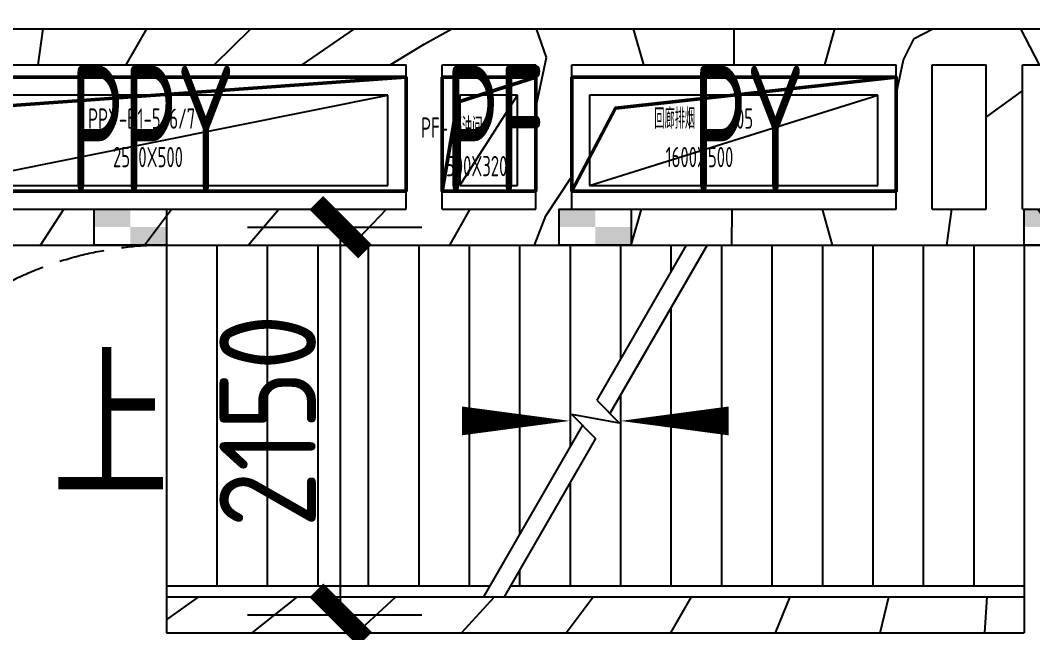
# Model space of a CAD drawing. Header units: inches. Extents: x 0 to 1813292486, y 0 to 3473589894.
# Drawn here: x 600558095 to 600563714, y 3473214768 to 3473218165 of the extents above; entities that cross this region are included whole.
import ezdxf

# ---------------------------------------------------------------- set-up
doc = ezdxf.new("R2010")
doc.units = ezdxf.units.IN
doc.header["$LTSCALE"] = 1000
doc.header["$MEASUREMENT"] = 0
doc.linetypes.add('AX-MALL-WALL-P02-QT$0$DASH', pattern=[0.35, 0.25, -0.1])
for name, color, linetype in [('A-Anno-Note', 241, 'Continuous'), ('AX-MALL-DIM-P02$0$A-Anno-Dims', 3, 'Continuous'), ('AX-MALL-P02-200$0$A-Anno-Note', 241, 'Continuous'), ('AX-MALL-WALL-P02$0$A-Anno-Note', 241, 'Continuous'), ('AX-MALL-WALL-P02-QT$0$A-Accs', 181, 'Continuous'), ('AX-MALL-WALL-P02-QT$0$A-Anno-Dims', 3, 'Continuous'), ('AX-MALL-WALL-P02-QT$0$A-Anno-Note', 241, 'Continuous'), ('AX-MALL-WALL-P02-QT$0$A-Detl-Patt', 8, 'Continuous'), ('AX-MALL-WALL-P02-QT$0$A-Detl-Thin', 131, 'Continuous'), ('AX-MALL-WALL-P02-QT$0$A-Strs', 151, 'Continuous'), ('AX-MALL-WALL-P02-QT$0$A-Wall', 2, 'Continuous'), ('AX-MALL-WALL-P02-QT$0$A-Wall-Patt', 13, 'Continuous'), ('MX-MALL-P02-LG$0$M-VT-DUCT-EAD', 4, 'Continuous'), ('MX-MALL-P02-LG$0$M-VT-DUCT-FLG', 40, 'Continuous'), ('MX-MALL-P02-LG$0$M-VT-DUCT-SED', 150, 'Continuous'), ('MX-MALL-P02-LG$0$M-VT-TEXT', 21, 'Continuous'), ('SX-MALL-LT-TZ-2F(M)$0$SX-S1-TZ-(2F~3F)$0$A-Strs', 151, 'Continuous'), ('SX-MALL-LT-TZ-2F(M)$0$SX-S1-TZ-(2F~3F)$0$TZ', 255, 'Continuous'), ('SX-MALL-NTKD-L-2F$0$S-HOLE', 5, 'Continuous'), ('SX-MALL-TZ-2F~3F$0$S-DIMS', 81, 'Continuous')]:
    doc.layers.add(name, color=color, linetype=linetype)
doc.styles.add('AX-MALL-DIM-P02$0$_TCH_DIM_T3', font='gbenor.shx')
doc.styles.add('AX-MALL-WALL-P02-QT$0$_TCH_DIM', font='gbenor.shx')
doc.styles.add('AX-MALL-WALL-P02-QT$0$STANDARD', font='gbenor.shx', dxfattribs={"bigfont": 'gbcbig.shx'})
doc.styles.add('MX-MALL-P02-LG$0$_THVAC_WIN', font='gbenor.shx', dxfattribs={"bigfont": 'gbcbig.shx'})
doc.dimstyles.new('AX-MALL-DIM-P02$0$_TCH_ARCH&&180', dxfattribs={"dimtxt": 535.5, "dimasz": 270, "dimexe": 450, "dimexo": 450, "dimgap": 137.25, "dimtad": 1, "dimdec": 0, "dimzin": 0, "dimdsep": 46, "dimtxsty": 'AX-MALL-DIM-P02$0$_TCH_DIM_T3', "dimblk": 'AX-MALL-DIM-P02$0$_ArchTick', "dimcen": 0.09, "dimclrt": 7, "dimazin": 2, "dimtfac": 1, "dimtdec": 0, "dimtix": 1, "dimtmove": 2, "dimatfit": 3, "dimfxl": 500, "dimtolj": 1, "dimtzin": 0, "dimarcsym": 0})
pattern_1 = [(45, (0, 359.0227), (-353.55353201463, 353.55353201463), [])]

# ---------------------------------------------------------------- blocks, each defined once
blk = doc.blocks.new('AX-MALL-WALL-P02-QT$0$tj')
at = {"layer": 'AX-MALL-WALL-P02-QT$0$A-Detl-Patt'}
h = blk.add_hatch(dxfattribs=at)
h.set_pattern_fill('STEEL', color=256, scale=100.0000000000001, angle=50.43183869082386)
h.set_pattern_definition([(75.00000000004839, (-14278.19445574284, 156289.8254051208), (-153.3407249234246, 41.08752340989569), []), (75.00000000004839, (-14317.88195610046, 156358.5661673546), (-153.3407249234246, 41.08752340989569), [])])
edge = h.paths.add_edge_path()
edge.add_line((88101.273016572, 47666.64152574539), (87883.93542659283, 47459.84604215622))
edge.add_line((87883.93542659283, 47459.84604215622), (91571.54751467705, 43584.64122533798))
edge.add_arc((262949.389629302, 558937.705083496), 543101.4133620498, 251.6057364187558, 260.0288666978238)
edge.add_arc((172180.8466627672, -2862.146247219684), 27099.9982179492, 64.7128659603706, 96.9316049602786, ccw=False)
edge.add_arc((262948.9730309481, 558936.3205539446), 543099.9677998082, 261.6155114784545, 271.7251478115656)
edge.add_line((279298.9759148359, 16082.51663446426), (279298.9759315252, 16382.65274763107))
edge.add_arc((262948.9742454757, 558936.3204835369), 542799.9676941936, 261.62020364125146, 271.7261014454634, ccw=False)
edge.add_arc((172180.8456921196, -2862.14609140989), 27400.00151046549, 64.80631838577902, 96.83815911678944)
edge.add_arc((262949.394896181, 558937.7037490648), 542801.4137571028, 251.6136389015772, 260.02417327084333, ccw=False)
edge.add_line((91737.26096642017, 43845.69257831573), (88101.273016572, 47666.64152574539))
blk = doc.blocks.new('MX-MALL-P02-LG')
at = {"layer": 'MX-MALL-P02-LG$0$M-VT-DUCT-EAD'}
for p, q in [((600366614.6883477, 3473084098.753282), (600364271.9679813, 3473084971.485363)), ((600364097.4215652, 3473084502.94129), (600366440.1419315, 3473083630.209209)), ((600366440.1419315, 3473083630.209209), (600366614.6883477, 3473084098.753282)), ((600366989.5236074, 3473083959.116149), (600366814.9771911, 3473083490.572076)), ((600367289.3918142, 3473083847.406443), (600366989.5236074, 3473083959.116149)), ((600367114.845398, 3473083378.86237), (600367289.3918142, 3473083847.406443)), ((600366814.9771911, 3473083490.572076), (600367114.845398, 3473083378.86237))]:
    blk.add_line(p, q, dxfattribs=at)
at = {"layer": 'MX-MALL-P02-LG$0$M-VT-DUCT-FLG'}
for p, q in [((600364097.4215652, 3473084502.94129), (600366614.6883477, 3473084098.753282)), ((600366814.9771911, 3473083490.572076), (600367289.3918142, 3473083847.406443)), ((600367490.1680353, 3473083239.043674), (600369164.055486, 3473083149.039216))]:
    blk.add_line(p, q, dxfattribs=at)
at = {"layer": 'MX-MALL-P02-LG$0$M-VT-DUCT-SED'}
for p, q in [((600367664.7144516, 3473083707.587748), (600367490.1680353, 3473083239.043674)), ((600369164.055486, 3473083149.039216), (600367664.7144516, 3473083707.587748)), ((600367490.1680353, 3473083239.043674), (600368989.5090697, 3473082680.495142)), ((600368989.5090697, 3473082680.495142), (600369164.055486, 3473083149.039216))]:
    blk.add_line(p, q, dxfattribs=at)
at = {"layer": 'MX-MALL-P02-LG$0$M-VT-TEXT', "style": 'MX-MALL-P02-LG$0$_THVAC_WIN', "width": 0.7}
for s, rotation, p in [('PPY-B1-5/6/7', 339.5681613187875, (600364991.615946, 3473084505.269373, -5999.999999999998)), ('2500X500', 339.5681613187875, (600365046.4748988, 3473084257.235979, -5999.999999999998)), ('PF-', 339.5681613187875, (600366705.7562802, 3473083813.37141, -3000)), ('隔油间', 339.5681613187875, (600366865.179884, 3473083753.98144, -3000)), ('500X320', 339.5681613187875, (600366760.6152277, 3473083565.338014, -3000)), ('回廊排烟', 339.5681612591187, (600367935.8421841, 3473083408.485087, -12000)), ('05', 339.5681612591187, (600368360.9717938, 3473083250.111832, -12000)), ('1600X500', 339.5681612591187, (600367920.1701794, 3473083186.726542, -12000))]:
    blk.add_text(s, height=112.6582278481012, rotation=rotation, dxfattribs=at).set_placement(p)
blk = doc.blocks.new('SX-MALL-LT-TZ-2F(M)$0$SX-S1-TZ-(2F~3F)$0$TZ')
at = {"layer": 'SX-MALL-LT-TZ-2F(M)$0$SX-S1-TZ-(2F~3F)$0$A-Strs'}
h = blk.add_hatch(color=0, dxfattribs=at)
h.dxf.hatch_style = 1
h.paths.add_polyline_path([(-186775.5959191918, 16586.87351322174), (-186975.5954445004, 16586.43784570694), (-186975.3828500509, 16486.43807125092), (-186775.3780853152, 16486.87375020981)])
h.paths.add_polyline_path([(-186975.3828500509, 16486.43807125092), (-187175.3771362901, 16486.00241565704), (-187175.1593025327, 16386.00265312195), (-186975.1702555418, 16386.43829774857)])
at = {"layer": 'SX-MALL-LT-TZ-2F(M)$0$SX-S1-TZ-(2F~3F)$0$A-Strs', "color": 0}
blk.add_lwpolyline([(-187175.5949700475, 16586.00217819214), (-187175.1593025327, 16386.00265312195), (-186775.1602514982, 16386.87398815155), (-186775.5959191918, 16586.87351322174)], close=True, dxfattribs=at)
blk = doc.blocks.new('SX-MALL-LT-TZ-2F(M)')
at = {"layer": 'SX-MALL-LT-TZ-2F(M)$0$SX-S1-TZ-(2F~3F)$0$TZ', "color": 7, "xscale": -1, "rotation": 159.6899687316377}
for p in [(600546094.3476218, 3473034474.656687), (600548512.0197151, 3473033573.980543), (600550929.7071573, 3473032673.321009)]:
    blk.add_blockref('SX-MALL-LT-TZ-2F(M)$0$SX-S1-TZ-(2F~3F)$0$TZ', p, dxfattribs=at)
blk = doc.blocks.new('SX-MALL-TZ-2F~3F')
at = {"layer": 'SX-MALL-TZ-2F~3F$0$S-DIMS'}
blk.add_blockref('SX-MALL-LT-TZ-2F(M)', (0.08505654335021973, 0.258394181728363), dxfattribs=at)
blk = doc.blocks.new('SX-MALL-NTKD-L-2F')
at = {"layer": 'SX-MALL-NTKD-L-2F$0$S-HOLE', "lineweight": 50, "elevation": 2999.999999999998}
for points in [[(600364214.8154409, 3473085099.489908), (600366744.9534377, 3473084156.939263), (600366524.6765971, 3473083565.638556), (600363994.5386002, 3473084508.189201)], [(600366932.3710672, 3473084087.120695), (600367419.6569039, 3473083905.592422), (600367199.3798249, 3473083314.291138), (600366712.0939883, 3473083495.819411)], [(600367607.5619116, 3473083835.592293), (600369294.3205762, 3473083207.225196), (600369074.0433736, 3473082615.92358), (600367387.284709, 3473083244.290677)]]:
    blk.add_lwpolyline(points, close=True, dxfattribs=at)
at = {"layer": 'SX-MALL-NTKD-L-2F$0$S-HOLE', "lineweight": 50}
for points, elevation in [([(600366743.8985231, 3473084157.219894), (600364416.4209585, 3473084839.078705), (600363994.5386002, 3473084508.189201)], 5999.999999999996), ([(600367419.6568223, 3473083905.592202), (600366963.502911, 3473083928.656645), (600366712.0944663, 3473083495.819373)], 5999.999999999996), ([(600369293.8336295, 3473083207.406598), (600367774.8130572, 3473083591.315729), (600367387.2847089, 3473083244.290677)], 2999.999999999998)]:
    blk.add_lwpolyline(points, dxfattribs=dict(at, elevation=elevation))
blk = doc.blocks.new('SX-MALL-NTKD-2F')
blk.add_blockref('SX-MALL-NTKD-L-2F', (0, 0))
blk = doc.blocks.new('AX-MALL-WALL-P02-QT')
at = {"layer": 'AX-MALL-WALL-P02-QT$0$A-Wall-Patt'}
h = blk.add_hatch(dxfattribs=at)
h.set_pattern_fill('普通砖', color=256, scale=200, style=0)
h.set_pattern_definition(pattern_1)
h.paths.add_polyline_path([(600364121.612904, 3473085278.985273), (600364192.0488632, 3473085181.603447), (600366769.0412668, 3473084221.59816), (600366886.0229369, 3473084249.161419), (600366932.568648, 3473084374.106506), (600364168.1586148, 3473085403.93036)])
h = blk.add_hatch(dxfattribs=at)
h.set_pattern_fill('普通砖', color=256, scale=200, style=0)
h.set_pattern_definition(pattern_1)
h.paths.add_polyline_path([(600363795.7929277, 3473084404.36967), (600363749.2472168, 3473084279.424584), (600366513.65725, 3473083249.60073), (600366560.2029608, 3473083374.545816), (600366489.7670016, 3473083471.927642), (600363912.7745979, 3473084431.93293)])
h = blk.add_hatch(dxfattribs=at)
h.set_pattern_fill('普通砖', color=256, scale=200, style=0)
h.set_pattern_definition(pattern_1)
h.paths.add_polyline_path([(600366886.0229369, 3473084249.16142), (600366956.4588963, 3473084151.779593), (600367443.7447329, 3473083970.251321), (600367560.726403, 3473083997.814581), (600367607.272114, 3473084122.759667), (600366932.568648, 3473084374.106506)])
h = blk.add_hatch(dxfattribs=at)
h.set_pattern_fill('普通砖', color=256, scale=200, style=0)
h.set_pattern_definition(pattern_1)
h.paths.add_polyline_path([(600366560.2029608, 3473083374.545816), (600366677.184631, 3473083402.109076), (600366956.4588963, 3473084151.779593), (600366886.0229369, 3473084249.161419), (600366769.0412668, 3473084221.59816), (600366489.7670016, 3473083471.927642)])
h = blk.add_hatch(dxfattribs=at)
h.set_pattern_fill('普通砖', color=256, scale=200, style=0)
h.set_pattern_definition(pattern_1)
h.paths.add_polyline_path([(600367560.726403, 3473083997.814581), (600367631.1623621, 3473083900.432755), (600369317.9210263, 3473083272.065657), (600369434.9026965, 3473083299.628917), (600369481.4484075, 3473083424.574003), (600367607.272114, 3473084122.759667)])
h = blk.add_hatch(dxfattribs=at)
h.set_pattern_fill('普通砖', color=256, scale=200, style=0)
h.set_pattern_definition(pattern_1)
h.paths.add_polyline_path([(600367234.9064265, 3473083123.198977), (600367351.8880966, 3473083150.762237), (600367631.1623621, 3473083900.432755), (600367560.726403, 3473083997.81458), (600367443.7447329, 3473083970.251321), (600367164.4704673, 3473083220.580803)])
h = blk.add_hatch(dxfattribs=at)
h.set_pattern_fill('普通砖', color=256, scale=200, style=0)
h.set_pattern_definition(pattern_1)
h.paths.add_polyline_path([(600366560.2029608, 3473083374.545816), (600366513.65725, 3473083249.60073), (600367188.3607157, 3473082998.253891), (600367234.9064265, 3473083123.198977), (600367164.4704673, 3473083220.580803), (600366677.184631, 3473083402.109076)])
h = blk.add_hatch(dxfattribs=at)
h.set_pattern_fill('普通砖', color=256, scale=200, style=0)
h.set_pattern_definition(pattern_1)
h.paths.add_polyline_path([(600369434.9026965, 3473083299.628917), (600369505.3386556, 3473083202.247091), (600369786.4650995, 3473083097.519241), (600369903.4467696, 3473083125.082501), (600369949.9924804, 3473083250.027587), (600369481.4484075, 3473083424.574003)])
h = blk.add_hatch(dxfattribs=at)
h.set_pattern_fill('普通砖', color=256, scale=200, style=0)
h.set_pattern_definition(pattern_1)
h.paths.add_polyline_path([(600369109.0827202, 3473082425.013313), (600369226.0643901, 3473082452.576573), (600369505.3386556, 3473083202.247091), (600369434.9026965, 3473083299.628917), (600369317.9210263, 3473083272.065657), (600369038.6467608, 3473082522.39514)])
h = blk.add_hatch(dxfattribs=at)
h.set_pattern_fill('普通砖', color=256, scale=200, style=0)
h.set_pattern_definition(pattern_1)
h.paths.add_polyline_path([(600369903.4467696, 3473083125.082502), (600369973.8827287, 3473083027.700675), (600371454.4820002, 3473082476.134001), (600371571.4636704, 3473082503.69726), (600371618.0093813, 3473082628.642347), (600369949.9924804, 3473083250.027587)])
h = blk.add_hatch(dxfattribs=at)
h.set_pattern_fill('普通砖', color=256, scale=200, style=0)
h.set_pattern_definition(pattern_1)
h.paths.add_polyline_path([(600367234.9064265, 3473083123.198977), (600367188.3607157, 3473082998.253891), (600369062.5370094, 3473082300.068227), (600369109.0827202, 3473082425.013313), (600369038.6467608, 3473082522.39514), (600367351.8880966, 3473083150.762237)])
h = blk.add_hatch(dxfattribs=at)
h.set_pattern_fill('普通砖', color=256, scale=200, style=0)
h.set_pattern_definition(pattern_1)
h.paths.add_polyline_path([(600369577.6267934, 3473082250.466897), (600369694.6084634, 3473082278.030158), (600369973.8827287, 3473083027.700675), (600369903.4467696, 3473083125.082501), (600369786.4650995, 3473083097.519241), (600369507.190834, 3473082347.848724)])
h = blk.add_hatch(dxfattribs=at)
h.set_pattern_fill('普通砖', color=256, scale=200, style=0)
h.set_pattern_definition(pattern_1)
h.paths.add_polyline_path([(600369109.0827202, 3473082425.013313), (600369062.5370094, 3473082300.068227), (600369531.0810826, 3473082125.521811), (600369577.6267934, 3473082250.466898), (600369507.190834, 3473082347.848724), (600369226.0643901, 3473082452.576573)])
h = blk.add_hatch(dxfattribs=at)
h.set_pattern_fill('普通砖', color=256, scale=200, style=0)
h.set_pattern_definition(pattern_1)
h.paths.add_polyline_path([(600369577.6267933, 3473082250.466897), (600369531.0810826, 3473082125.521811), (600371199.0979831, 3473081504.136571), (600371245.643694, 3473081629.081657), (600371175.207735, 3473081726.463484), (600369694.6084634, 3473082278.030158)])
h = blk.add_hatch(dxfattribs=at)
h.set_pattern_fill('普通砖', color=256, scale=200, style=0)
h.set_pattern_definition(pattern_1)
h.paths.add_polyline_path([(600364423.0716124, 3473081734.063964), (600368883.6111909, 3473080072.382086), (600368953.4297572, 3473080259.799715), (600364492.8901787, 3473081921.481594)])
at = {"layer": 'AX-MALL-WALL-P02-QT$0$A-Anno-Dims'}
for points in [[(600364702.0633447, 3473082884.015535, 0, 0, 0), (600366932.3331335, 3473082053.174594, 0, 160, 0), (600366370.0802456, 3473082262.630293, 0, 0, 0)], [(600369424.9876033, 3473081124.58766, 0, 0, 0), (600367194.7178144, 3473081955.428601, 0, 160, 0), (600367756.9707024, 3473081745.972901, 0, 0, 0)]]:
    blk.add_lwpolyline(points, format="xyseb", dxfattribs=at)
at = {"layer": 'AX-MALL-WALL-P02-QT$0$A-Strs'}
for p, q in [((600365173.6211967, 3473083748.803482), (600364513.8357435, 3473081977.706884)), ((600365173.6211967, 3473083748.803482), (600367877.2905675, 3473082741.607305)), ((600365436.0058777, 3473083651.057488), (600364776.2204245, 3473081879.960891)), ((600365698.3905588, 3473083553.311495), (600365038.6051056, 3473081782.214898)), ((600365960.7752398, 3473083455.565503), (600365300.9897865, 3473081684.468905)), ((600366223.1599209, 3473083357.81951), (600365563.3744676, 3473081586.722912)), ((600366485.5446019, 3473083260.073516), (600365825.7591486, 3473081488.976919)), ((600366747.9292829, 3473083162.327523), (600366088.1438297, 3473081391.230926)), ((600367010.313964, 3473083064.58153), (600366450.9061967, 3473081562.934004)), ((600367272.698645, 3473082966.835537), (600366882.5919037, 3473081919.65161)), ((600367535.0833261, 3473082869.089544), (600367314.2776108, 3473082276.369215)), ((600367797.4680071, 3473082771.343551), (600367745.9633181, 3473082633.086821)), ((600367877.2905675, 3473082741.607305), (600367111.2561184, 3473082108.60517)), ((600367985.4961865, 3473082701.297537), (600367154.3003631, 3473082014.450187)), ((600367985.4961864, 3473082701.297537), (600369634.1607744, 3473082087.1216)), ((600368059.8526882, 3473082673.597558), (600367400.0672349, 3473080902.500961)), ((600368322.2373692, 3473082575.851565), (600367662.451916, 3473080804.754968)), ((600368584.6220502, 3473082478.105572), (600367924.836597, 3473080707.008975)), ((600367676.1447514, 3473082445.669191), (600367137.6825538, 3473081000.246954)), ((600368847.0067313, 3473082380.359579), (600368187.2212781, 3473080609.262982)), ((600369109.3914123, 3473082282.613586), (600368449.6059589, 3473080511.516989)), ((600369371.7760934, 3473082184.867593), (600368711.99064, 3473080413.770996)), ((600367244.4590442, 3473082088.951586), (600366875.2978728, 3473081097.992947)), ((600367185.4435418, 3473081946.327597), (600366953.5266953, 3473082082.565693)), ((600366953.5266953, 3473082082.565693), (600367031.1785065, 3473081912.710118)), ((600367111.2561184, 3473082108.60517), (600367185.4435418, 3473081946.327597)), ((600369634.1607744, 3473082087.1216), (600368974.3753211, 3473080316.025002)), ((600364513.8357435, 3473081977.706884), (600364492.8901737, 3473081921.481596)), ((600364513.8357437, 3473081977.706884), (600364492.8901737, 3473081921.481596)), ((600364513.8357437, 3473081977.706884), (600366194.9620168, 3473081351.438017)), ((600366988.134262, 3473082006.8651), (600366141.5547615, 3473081307.305659)), ((600364492.8901737, 3473081921.481596), (600366141.5547616, 3473081307.305659)), ((600364492.8901737, 3473081921.481596), (600366141.5547616, 3473081307.305659)), ((600367031.1785065, 3473081912.710118), (600366249.7603805, 3473081266.995891)), ((600366812.7733371, 3473081732.23398), (600366612.9131918, 3473081195.73894)), ((600366381.08763, 3473081375.516375), (600366350.5285108, 3473081293.484933)), ((600366303.1676358, 3473081311.128249), (600368974.3753213, 3473080316.025002)), ((600366249.7603805, 3473081266.995891), (600368953.4297513, 3473080259.799714)), ((600366249.7603805, 3473081266.995891), (600368953.4297513, 3473080259.799714)), ((600368974.3753211, 3473080316.025002), (600368953.4297513, 3473080259.799714)), ((600368974.3753213, 3473080316.025002), (600368953.4297513, 3473080259.799714))]:
    blk.add_line(p, q, dxfattribs=at)
at = {"layer": 'AX-MALL-WALL-P02-QT$0$A-Strs', "linetype": 'AX-MALL-WALL-P02-QT$0$DASH'}
for points in [[(600365173.6211882, 3473083748.803452, 0.4142135621634755), (600362665.5682957, 3473082602.212592), (600362595.74973, 3473082414.794962, 0.4142135621629859), (600363742.3405868, 3473079906.742069, 0.4142135621629859)], [(600369634.1607618, 3473082087.121578, -0.4142135621634755), (600370780.7516199, 3473079579.068684), (600370710.933053, 3473079391.651055, -0.4142135621629859), (600368202.8801618, 3473078245.060194, -0.4142135621629859)]]:
    blk.add_lwpolyline(points, format="xyb", dxfattribs=at)
at = {"layer": 'AX-MALL-WALL-P02-QT$0$A-Wall'}
for p, q in [((600364168.1586148, 3473085403.93036), (600366932.568648, 3473084374.106506)), ((600364192.0488632, 3473085181.603447), (600366769.0412668, 3473084221.59816)), ((600363912.7745979, 3473084431.93293), (600366489.7670016, 3473083471.927642)), ((600366932.568648, 3473084374.106506), (600367607.272114, 3473084122.759667)), ((600363749.2472168, 3473084279.424584), (600366513.65725, 3473083249.60073)), ((600366489.7670016, 3473083471.927642), (600366769.0412668, 3473084221.59816)), ((600366677.184631, 3473083402.109076), (600366956.4588963, 3473084151.779593)), ((600366956.4588963, 3473084151.779593), (600367443.7447329, 3473083970.251321)), ((600367607.272114, 3473084122.759667), (600369481.4484075, 3473083424.574003)), ((600367164.4704673, 3473083220.580803), (600367443.7447329, 3473083970.251321)), ((600367351.8880966, 3473083150.762237), (600367631.1623621, 3473083900.432755)), ((600367631.1623621, 3473083900.432755), (600369317.9210263, 3473083272.065657)), ((600366677.184631, 3473083402.109076), (600367164.4704673, 3473083220.580803)), ((600369481.4484075, 3473083424.574003), (600369949.9924804, 3473083250.027587)), ((600369038.6467608, 3473082522.39514), (600369317.9210263, 3473083272.065657)), ((600366513.65725, 3473083249.60073), (600367188.3607157, 3473082998.253891)), ((600369226.0643901, 3473082452.576573), (600369505.3386556, 3473083202.247091)), ((600369505.3386556, 3473083202.247091), (600369786.4650995, 3473083097.519241)), ((600369949.9924804, 3473083250.027587), (600371618.0093813, 3473082628.642347)), ((600367351.8880966, 3473083150.762237), (600369038.6467608, 3473082522.39514)), ((600369507.190834, 3473082347.848724), (600369786.4650995, 3473083097.519241)), ((600367188.3607157, 3473082998.253891), (600369062.5370094, 3473082300.068227)), ((600369694.6084634, 3473082278.030158), (600369973.8827287, 3473083027.700675)), ((600369973.8827287, 3473083027.700675), (600371454.4820002, 3473082476.134001)), ((600369226.0643901, 3473082452.576573), (600369507.190834, 3473082347.848724)), ((600369062.5370094, 3473082300.068227), (600369531.0810826, 3473082125.521811)), ((600369694.6084634, 3473082278.030158), (600371175.207735, 3473081726.463484)), ((600369531.0810826, 3473082125.521811), (600371199.0979831, 3473081504.136571)), ((600364492.8901787, 3473081921.481594), (600364423.0716124, 3473081734.063964)), ((600364492.8901787, 3473081921.481594), (600368953.4297572, 3473080259.799715)), ((600364423.0716124, 3473081734.063964), (600368883.6111909, 3473080072.382086)), ((600368953.4297572, 3473080259.799715), (600368883.6111909, 3473080072.382086))]:
    blk.add_line(p, q, dxfattribs=at)
at = {"layer": 'AX-MALL-WALL-P02-QT$0$A-Anno-Dims'}
blk.add_blockref('SX-MALL-NTKD-2F', (0, 0), dxfattribs=at)
at = {"layer": 'AX-MALL-WALL-P02-QT$0$A-Detl-Patt'}
blk.add_blockref('SX-MALL-TZ-2F~3F', (0, 0), dxfattribs=at)
at = {"layer": 'AX-MALL-WALL-P02-QT$0$A-Detl-Thin'}
blk.add_blockref('MX-MALL-P02-LG', (0, 0), dxfattribs=at)
at = {"layer": 'AX-MALL-WALL-P02-QT$0$A-Detl-Thin', "rotation": 339.5681613091762}
blk.add_blockref('AX-MALL-WALL-P02-QT$0$tj', (600144118.6961328, 3473128496.287411), dxfattribs=at)
at = {"layer": 'AX-MALL-WALL-P02-QT$0$A-Accs', "style": 'AX-MALL-WALL-P02-QT$0$STANDARD', "width": 0.6}
for s, p in [('PPY', (600364777.9977038, 3473084210.848143, 2999.999999999999)), ('PF', (600366727.7292137, 3473083484.515945, 2999.999999999999)), ('PY', (600368016.1184027, 3473083004.553167, 2999.999999999999))]:
    blk.add_text(s, height=699.9999999999998, rotation=339.5681613092246, dxfattribs=at).set_placement(p)
at = {"layer": 'AX-MALL-WALL-P02-QT$0$A-Anno-Note', "style": 'AX-MALL-WALL-P02-QT$0$_TCH_DIM', "width": 0.7}
blk.add_text('上', height=675.177304964539, rotation=339.5681613092755, dxfattribs=at).set_placement((600364118.7258201, 3473082727.828466))
blk = doc.blocks.new('AX-MALL-WALL-P02')
at = {"layer": 'AX-MALL-WALL-P02$0$A-Anno-Note'}
blk.add_blockref('AX-MALL-WALL-P02-QT', (0, 0), dxfattribs=at)
blk = doc.blocks.new('AX-MALL-DIM-P02$0$_ArchTick')
at = {"color": 0, "linetype": 'ByBlock', "const_width": 0.4}
blk.add_lwpolyline([(-0.5, -0.5), (0.5, 0.5)], dxfattribs=at)
blk = doc.blocks.new('*D686')
at = {"layer": 'AX-MALL-DIM-P02$0$A-Anno-Dims', "color": 0, "lineweight": -2, "transparency": 16777216}
for p, q in [((600364290.3411044, 3473085731.911207), (600364620.2146972, 3473086617.408145)), ((600364463.122923, 3473086195.718479), (600367227.5329556, 3473085165.894626)), ((600367054.7511373, 3473084702.087354), (600367384.6247299, 3473085587.584292))]:
    blk.add_line(p, q, dxfattribs=at)
at = {"layer": 'AX-MALL-DIM-P02$0$A-Anno-Dims', "color": 0, "lineweight": -2, "transparency": 16777216, "xscale": 270, "yscale": 270, "zscale": 270}
for p, rotation in [((600364463.122923, 3473086195.718479), 159.5681613071161), ((600367227.5329556, 3473085165.894626), 339.568161307116)]:
    blk.add_blockref('AX-MALL-DIM-P02$0$_ArchTick', p, dxfattribs=dict(at, rotation=rotation))
at = {"layer": 'AX-MALL-DIM-P02$0$A-Anno-Dims', "color": 7, "transparency": 16777216, "insert": (600365986.7105361, 3473086060.327252), "char_height": 535.5, "attachment_point": 5, "rotation": 339.56816130711604, "style": 'AX-MALL-DIM-P02$0$_TCH_DIM_T3'}
blk.add_mtext('\\A1;2950', dxfattribs=at)
blk = doc.blocks.new('*D688')
at = {"layer": 'AX-MALL-DIM-P02$0$A-Anno-Dims', "color": 0, "lineweight": -2, "transparency": 16777216}
for p, q in [((600367729.4546033, 3473084450.740515), (600368059.3281959, 3473085336.237453)), ((600367902.2364217, 3473084914.547788), (600369776.4127156, 3473084216.362124)), ((600369603.6308972, 3473083752.554852), (600369933.5044898, 3473084638.05179))]:
    blk.add_line(p, q, dxfattribs=at)
at = {"layer": 'AX-MALL-DIM-P02$0$A-Anno-Dims', "color": 0, "lineweight": -2, "transparency": 16777216, "xscale": 270, "yscale": 270, "zscale": 270}
for p, rotation in [((600367902.2364217, 3473084914.547788), 159.5681613044537), ((600369776.4127156, 3473084216.362124), 339.5681613044537)]:
    blk.add_blockref('AX-MALL-DIM-P02$0$_ArchTick', p, dxfattribs=dict(at, rotation=rotation))
at = {"layer": 'AX-MALL-DIM-P02$0$A-Anno-Dims', "color": 7, "transparency": 16777216, "insert": (600368980.7071654, 3473084944.975655), "char_height": 535.5, "attachment_point": 5, "rotation": 339.56816130445367, "style": 'AX-MALL-DIM-P02$0$_TCH_DIM_T3'}
blk.add_mtext('\\A1;2000', dxfattribs=at)
blk = doc.blocks.new('*D690')
at = {"layer": 'AX-MALL-DIM-P02$0$A-Anno-Dims', "color": 0, "lineweight": -2, "transparency": 16777216}
for p, q in [((600370072.17497, 3473083578.008435), (600370402.0485626, 3473084463.505373)), ((600370244.9567882, 3473084041.815707), (600371912.973689, 3473083420.430466)), ((600371740.1918708, 3473082956.623195), (600372070.0654634, 3473083842.120132))]:
    blk.add_line(p, q, dxfattribs=at)
at = {"layer": 'AX-MALL-DIM-P02$0$A-Anno-Dims', "color": 0, "lineweight": -2, "transparency": 16777216, "xscale": 270, "yscale": 270, "zscale": 270}
for p, rotation in [((600370244.9567882, 3473084041.815707), 159.5681612990203), ((600371912.973689, 3473083420.430466), 339.5681612990203)]:
    blk.add_blockref('AX-MALL-DIM-P02$0$_ArchTick', p, dxfattribs=dict(at, rotation=rotation))
at = {"layer": 'AX-MALL-DIM-P02$0$A-Anno-Dims', "color": 7, "transparency": 16777216, "insert": (600371220.3478355, 3473084110.643786), "char_height": 535.5, "attachment_point": 5, "rotation": 339.5681612990203, "style": 'AX-MALL-DIM-P02$0$_TCH_DIM_T3'}
blk.add_mtext('\\A1;1780', dxfattribs=at)
blk = doc.blocks.new('*D731')
at = {"layer": 'AX-MALL-DIM-P02$0$A-Anno-Dims', "color": 0, "lineweight": -2, "transparency": 16777216}
for p, q in [((600365630.2201493, 3473083685.420521), (600366536.2206466, 3473083347.908751)), ((600365363.9813929, 3473081490.26101), (600366114.5309806, 3473083505.000525)), ((600364879.6705614, 3473081670.681006), (600365785.6710589, 3473081333.169236))]:
    blk.add_line(p, q, dxfattribs=at)
at = {"layer": 'AX-MALL-DIM-P02$0$A-Anno-Dims', "color": 0, "lineweight": -2, "transparency": 16777216, "xscale": 270, "yscale": 270, "zscale": 270}
for p, rotation in [((600366114.5309806, 3473083505.000525), 69.56816131214623), ((600365363.9813929, 3473081490.26101), 249.5681613121462)]:
    blk.add_blockref('AX-MALL-DIM-P02$0$_ArchTick', p, dxfattribs=dict(at, rotation=rotation))
at = {"layer": 'AX-MALL-DIM-P02$0$A-Anno-Dims', "color": 7, "transparency": 16777216, "insert": (600365359.7354875, 3473082639.013365), "char_height": 535.5, "attachment_point": 5, "rotation": 69.56816131214623, "style": 'AX-MALL-DIM-P02$0$_TCH_DIM_T3'}
blk.add_mtext('\\A1;2150', dxfattribs=at)
blk = doc.blocks.new('AX-MALL-DIM-P02')
at = {"layer": 'AX-MALL-DIM-P02$0$A-Anno-Dims'}
for p1, p2, distance, picture, middle in [((600364133.2493303, 3473085310.221541), (600366897.659363, 3473084280.397688), 944.9451913825736, '*D686', (600365986.7105361, 3473086060.327252)), ((600367572.3628289, 3473084029.050849), (600369446.5391228, 3473083330.865185), 944.9451923178658, '*D688', (600368980.7071654, 3473084944.975655)), ((600369915.0831957, 3473083156.318769), (600371583.1000965, 3473082534.933529), 944.9451904472818, '*D690', (600371220.3478355, 3473084110.643786)), ((600364457.9808953, 3473081827.77278), (600365208.530483, 3473083842.512295), -966.825266709956, '*D731', (600365359.7354875, 3473082639.013365))]:
    dim = blk.add_aligned_dim(p1=p1, p2=p2, distance=distance, dimstyle='AX-MALL-DIM-P02$0$_TCH_ARCH&&180', dxfattribs=at)
    dim.commit()
    dim.dimension.update_dxf_attribs({"geometry": picture, "text_midpoint": middle})
blk = doc.blocks.new('AX-MALL-P02-200')
at = {"layer": 'AX-MALL-P02-200$0$A-Anno-Note'}
blk.add_blockref('AX-MALL-WALL-P02', (0, 0), dxfattribs=at)
blk.add_blockref('AX-MALL-DIM-P02', (0, 0), dxfattribs=at)

msp = doc.modelspace()

# ---------------------------------------------------------------- block references
at = {"layer": 'A-Anno-Note', "rotation": 20.43183869077545}
msp.add_blockref('AX-MALL-P02-200', (1250392458.527329, 9048125.682563305), dxfattribs=at)

doc.saveas('drawing.dxf')
